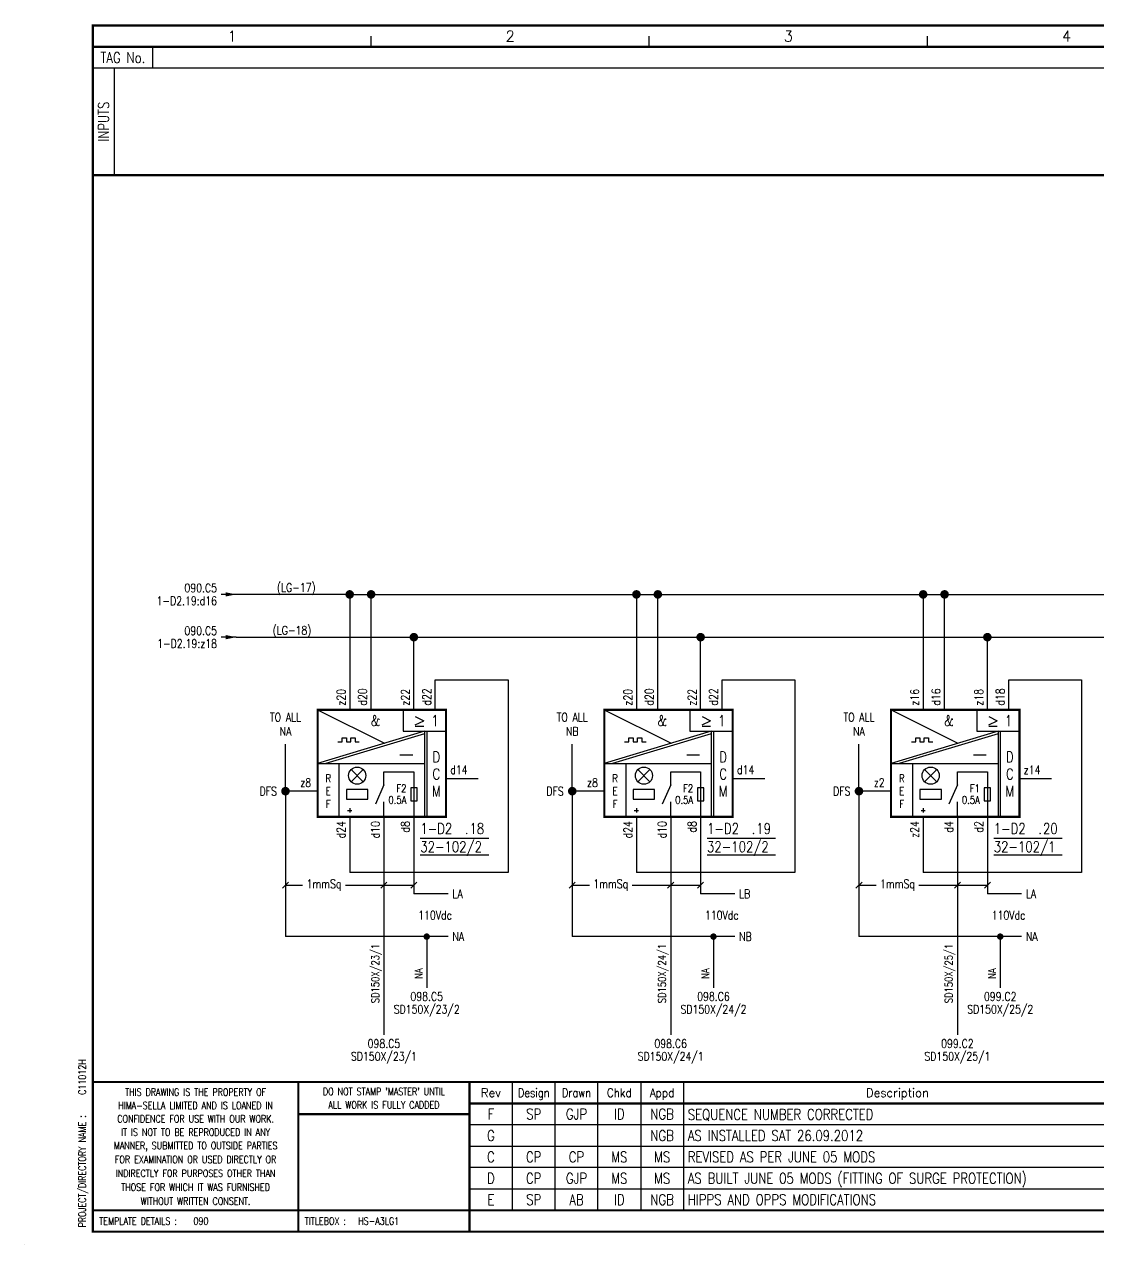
# Model space of a CAD drawing. Extents: x 0 to 414, y 0 to 285.
# Drawn here: x 0 to 250.8, y 0 to 285.2 of the extents above; entities that cross this region are included whole.
import ezdxf
from ezdxf.enums import TextEntityAlignment as Align

# ---------------------------------------------------------------- set-up
doc = ezdxf.new("R2010")
doc.units = 0
doc.header["$LTSCALE"] = 10
doc.header["$MEASUREMENT"] = 0
doc.linetypes.add('CONTINU', pattern=[0])
doc.layers.get('0').update_dxf_attribs({"linetype": 'CONTINUOUS'})
for name, color, linetype in [('ADD', 2, 'CONTINUOUS'), ('COL', 2, 'CONTINU'), ('COM', 2, 'CONTINUOUS'), ('DES', 2, 'CONTINUOUS'), ('GROUP', 2, 'CONTINUOUS'), ('LAB', 2, 'CONTINUOUS'), ('LOCATION', 2, 'CONTINUOUS'), ('PCABGREY-0_22', 7, 'CONTINUOUS'), ('RACK', 2, 'CONTINUOUS'), ('ROW', 2, 'CONTINU'), ('SLOT', 2, 'CONTINUOUS'), ('SNA', 2, 'CONTINUOUS'), ('SPOTS', 7, 'CONTINUOUS'), ('TEXT', 2, 'CONTINUOUS'), ('TPOL', 3, 'CONTINUOUS'), ('UPS', 2, 'CONTINUOUS'), ('WIRENOS', 4, 'CONTINUOUS'), ('XR_FUNCTION', 2, 'CONTINUOUS'), ('XR_MAIN', 2, 'CONTINUOUS')]:
    doc.layers.add(name, color=color, linetype=linetype)
doc.layers.add('MCABGREY-0_22', color=4, linetype='CONTINUOUS', plot=False)
doc.styles.add('CROSSREF', font='ROMANS.shx', dxfattribs={"width": 0.8, "height": 1})
doc.styles.add('FUNCTION', font='romans.shx', dxfattribs={"width": 0.8, "height": 2.5})
doc.styles.add('GROUP', font='romans.shx', dxfattribs={"width": 0.8, "height": 2.5})
doc.styles.add('LOCATION', font='romans.shx', dxfattribs={"width": 0.8, "height": 2})
doc.styles.add('PINS', font='romans.shx', dxfattribs={"width": 0.8, "height": 2})
doc.styles.add('RACK', font='romans.shx', dxfattribs={"width": 0.8, "height": 2})
doc.styles.add('ROMAND', font='ROMAND')
doc.styles.add('ROMANS', font='romans.shx', dxfattribs={"width": 0.8})
doc.styles.add('SLOT', font='romans.shx', dxfattribs={"width": 0.8, "height": 2})
doc.styles.add('SYMBOL', font='romans.shx', dxfattribs={"width": 0.8})
doc.styles.add('WIRES', font='ROMANS.shx', dxfattribs={"width": 0.8, "height": 2})

# ---------------------------------------------------------------- blocks, each defined once
blk = doc.blocks.new('HS-A3LG1')
at = {"color": 1}
for p, q in [((81, 280), (81, 282.5)), ((146, 280), (146, 282.5)), ((211, 280), (211, 282.5)), ((30, 275), (30, 280)), ((404, 275), (16, 275)), ((21, 275), (21, 250)), ((114, 38), (114, 8)), ((124, 8), (124, 38)), ((134, 8), (134, 38)), ((144, 38), (144, 8)), ((154, 38), (154, 8)), ((301.5, 28), (104, 28)), ((104, 23), (301.5, 23)), ((301.5, 18), (104, 18)), ((104, 13), (270.5, 13)), ((0, 0), (0, 0.025))]:
    blk.add_line(p, q, dxfattribs=at)
at = {"color": 1, "const_width": 0.5}
blk.add_lwpolyline([(16, 3), (409, 3), (409, 285), (16, 285)], close=True, dxfattribs=at)
for points in [[(16, 280), (404, 280)], [(404, 250), (16, 250)], [(409, 38), (16, 38)], [(64, 3), (64, 38)], [(104, 3), (104, 38)], [(270.5, 33), (104, 33)], [(104, 30.5), (64, 30.5)], [(270.5, 8), (16, 8)]]:
    blk.add_lwpolyline(points, dxfattribs=at)
at = {"color": 2, "style": 'ROMAND'}
for s, p in [('1', (48.5, 282.5)), ('2', (113.5, 282.5)), ('3', (178.5, 282.5)), ('4', (243.5, 282.5))]:
    blk.add_text(s, height=2.5, dxfattribs=at).set_placement(p, align=Align.MIDDLE)
at = {"color": 1, "style": 'ROMANS', "width": 0.8}
blk.add_text('TAG No.', height=2.5, dxfattribs=at).set_placement((23, 277.5), align=Align.MIDDLE)
blk.add_text('INPUTS', height=2.5, rotation=90, dxfattribs=at).set_placement((18.5, 262.5), align=Align.MIDDLE)
at = {"color": 3, "lineweight": 13, "style": 'ROMANS', "width": 0.8}
for s, p in [('THIS DRAWING IS THE PROPERTY OF', (40, 35.6443)), ("DO NOT STAMP 'MASTER' UNTIL", (84, 35.7693)), ('HIMA-SELLA LIMITED AND IS LOANED IN', (40, 32.5193)), ('ALL WORK IS FULLY CADDED', (84, 32.6443)), ('CONFIDENCE FOR USE WITH OUR WORK.', (40, 29.3879)), ('IT IS NOT TO BE REPRODUCED IN ANY', (40, 26.2629)), ('MANNER, SUBMITTED TO OUTSIDE PARTIES', (40, 23.1379)), ('FOR EXAMINATION OR USED DIRECTLY OR', (40, 19.9054)), ('INDIRECTLY FOR PURPOSES OTHER THAN', (40, 16.6554)), ('THOSE FOR WHICH IT WAS FURNISHED', (40, 13.4054)), ('WITHOUT WRITTEN CONSENT.', (40, 10.1554))]:
    blk.add_text(s, height=1.7, dxfattribs=at).set_placement(p, align=Align.MIDDLE_CENTER)
at = {"color": 4, "style": 'ROMAND'}
for s, p in [('Rev', (109, 34.5)), ('Description', (204, 34.5))]:
    blk.add_text(s, height=2, dxfattribs=at).set_placement(p, align=Align.CENTER)
for s, width, p in [('Design', 0.85, (119, 34.5)), ('Drawn', 0.85, (129, 34.5)), ('Chkd', 0.9, (139, 34.5)), ('Appd', 0.9, (149, 34.5))]:
    blk.add_text(s, height=2, dxfattribs=dict(at, width=width)).set_placement(p, align=Align.CENTER)
at = {"color": 3, "style": 'ROMANS', "width": 0.8}
blk.add_text('PROJECT/DIRECTORY NAME :', height=1.7, rotation=90, dxfattribs=at).set_placement((13.5, 4), align=Align.MIDDLE_LEFT)
for s, p in [('TEMPLATE DETAILS :', (17.5, 5.5)), ('TITLEBOX :', (65.5, 5.5)), ('HS-A3LG1', (78, 5.5))]:
    blk.add_text(s, height=1.7, dxfattribs=at).set_placement(p, align=Align.MIDDLE_LEFT)
at = {"layer": 'COL', "style": 'ROMAND', "flags": 9}
for tag, p in [('COL1', (48.5, 282.5)), ('COL2', (113.5, 282.5)), ('COL3', (178.5, 282.5)), ('COL4', (243.5, 282.5)), ('COL5', (308.5, 282.5)), ('COL6', (373.5, 282.5))]:
    blk.add_attdef(tag, p, '', height=2.5, dxfattribs=at)
at = {"layer": 'ROW', "style": 'ROMAND', "flags": 9}
for tag, p in [('ROW1', (406.5, 249.5)), ('ROW2', (406.5, 188.5)), ('ROW3', (406.5, 127.5)), ('ROW4', (406.5, 66.5))]:
    blk.add_attdef(tag, p, '', height=2.5, dxfattribs=at)
at = {"layer": 'UPS', "color": 3, "style": 'ROMANS', "width": 0.8, "flags": 8}
blk.add_attdef('PROJS->NOMPRO', text='', height=1.7, rotation=90, dxfattribs=at).set_placement((13.5, 35), align=Align.MIDDLE_LEFT)
at = {"layer": 'UPS', "style": 'ROMANS', "width": 3.1263, "flags": 8}
blk.add_attdef('PLANOS->MCAN1', text='', height=2.5, rotation=0.061173, dxfattribs=at).set_placement((155, 31.6443), (254, 31.75), align=Align.FIT)
at = {"layer": 'UPS', "style": 'ROMANS', "width": 0.8, "flags": 8}
for tag, height, p in [('PLANOS->VERIF', 2.5, (293.5, 34.25)), ('PLANOS->CANVI1', 2.5, (109, 29.25)), ('PLANOS->NCAN1', 2.5, (149, 29.25)), ('PLANOS->DCAN1', 2.5, (262.5, 29.25)), ('PLANOS->ORIG', 2.5, (293.5, 29.25)), ('PLANOS->CANVI2', 2.5, (109, 24.25)), ('PLANOS->NCAN2', 2.5, (149, 24.25)), ('PLANOS->DCAN2', 2.5, (262.5, 24.25)), ('PLANOS->HECHF', 2.5, (293.5, 24.25)), ('PLANOS->CANVI3', 2.5, (109, 19.25)), ('PLANOS->NCAN3', 2.5, (149, 19.25)), ('PLANOS->DCAN3', 2.5, (262.5, 19.25)), ('PLANOS->HECHD', 2.5, (293.5, 19.25)), ('PLANOS->CANVI4', 2.5, (109, 14.25)), ('PLANOS->NCAN4', 2.5, (149, 14.25)), ('PLANOS->DCAN4', 2.5, (262.5, 14.25)), ('PLANOS->DATACREA', 2.5, (293.5, 14.25)), ('PLANOS->CANVI5', 2.5, (109, 9.25)), ('PLANOS->NCAN5', 2.5, (149, 9.25)), ('PLANOS->DCAN5', 2.5, (262.5, 9.25)), ('PLANOS->NR1', 2.5, (293.5, 9.25)), ('PROJS->DESCPRO3', 5, (345.5, 5.5)), ('PLANOS->PLANO', 5, (378.5, 5.5)), ('PLANOS->USER', 5, (402.75, 5.5)), ('PLANOS->NR2', 2.5, (293.5, 4.25))]:
    blk.add_attdef(tag, text='', height=height, dxfattribs=at).set_placement(p, align=Align.CENTER)
at = {"layer": 'UPS', "style": 'ROMANS', "flags": 8}
for tag, width, p, p2 in [('PLANOS->MCAN2', 3.0574, (155, 26.75), (254, 26.75)), ('PLANOS->MCAN3', 3.0574, (155, 21.75), (254, 21.75)), ('PLANOS->MCAN4', 3.0462, (155, 16.75), (254, 16.75)), ('PLANOS->MCAN5', 3.0574, (155, 11.75), (254, 11.75))]:
    blk.add_attdef(tag, text='', height=2.5, dxfattribs=dict(at, width=width)).set_placement(p, p2, align=Align.FIT)
at = {"layer": 'UPS', "style": 'ROMANS', "width": 0.8, "flags": 8}
blk.add_attdef('PLANOS->DENOM', (313.5, 24.25), '', height=2.5, dxfattribs=at)
at = {"layer": 'UPS', "color": 4, "style": 'ROMANS', "width": 0.8, "flags": 8}
for tag, p in [('PROJS->DESCPRO1', (303, 19.25)), ('PROJS->DESCPRO2', (303, 14.25))]:
    blk.add_attdef(tag, p, '', height=2.5, dxfattribs=at)
at = {"layer": 'UPS', "color": 3, "style": 'ROMANS', "width": 0.8, "flags": 8}
blk.add_attdef('PLANOS->PROTOTIPO', text='', height=1.7, dxfattribs=at).set_placement((39.5, 5.5), align=Align.MIDDLE_LEFT)
at = {"layer": 'UPS', "style": 'ROMANS', "width": 0.8, "flags": 8}
blk.add_attdef('PLANOS->OBS4', text='', height=2.5, dxfattribs=at).set_placement((107, 5.5), align=Align.MIDDLE_LEFT)
blk = doc.blocks.new('EDREV')
at = {"color": 2, "style": 'ROMANS', "width": 0.8}
for tag, p in [('DES', (129.2, 29.25)), ('DRN', (139.2, 29.25)), ('CHKD', (149.2, 29.25)), ('DES', (129.2, 24.25)), ('DRN', (139.2, 24.25)), ('CHKD', (149.2, 24.25)), ('DES', (129.2, 19.25)), ('DRN', (139.2, 19.25)), ('CHKD', (149.2, 19.25)), ('DES', (129.2, 14.25)), ('DRN', (139.2, 14.25)), ('CHKD', (149.2, 14.25)), ('DES', (129.2, 9.25)), ('DRN', (139.2, 9.25)), ('CHKD', (149.2, 9.25))]:
    blk.add_attdef(tag, text='', height=2.5, dxfattribs=at).set_placement(p, align=Align.CENTER)
blk = doc.blocks.new('32-102-1')
for p, q in [((-7.5, 0), (8.125, -7.8125)), ((12.5, 0), (12.5, -5)), ((15.3254, -1.5188), (17.3254, -2.5188)), ((15.3254, -3.5188), (17.3254, -2.5188)), ((17.5, -5), (-7.5, -12.5)), ((17.5, -5.5742), (-5.5859, -12.5)), ((12.5, -5), (22.5, -5)), ((15.3254, -3.7688), (17.3254, -3.7688)), ((17.5, -5), (17.5, -25)), ((18, -5), (18, -25)), ((-2.75, -7.5), (-1.75, -7.5)), ((-1.75, -6.5), (-0.75, -6.5)), ((-1.75, -7.5), (-1.75, -6.5)), ((-0.75, -6.5), (-0.75, -7.5)), ((-0.75, -7.5), (0.25, -7.5)), ((0.25, -6.5), (1.25, -6.5)), ((0.25, -7.5), (0.25, -6.5)), ((1.25, -6.5), (1.25, -7.5)), ((1.25, -7.5), (2.25, -7.5)), ((11.75, -10.5), (14.75, -10.5)), ((-7.5, -12.5), (17.5, -12.5)), ((-2.5, -12.5), (-2.5, -25)), ((0.3358, -16.7892), (3.1642, -13.9608)), ((0.3358, -13.9608), (3.1642, -16.7892)), ((8, -14.5), (15, -14.5)), ((8, -17.5), (8, -14.5)), ((15, -14.5), (15, -25)), ((22.5, -16), (30, -16)), ((-7.5, -19), (-15, -19)), ((8, -17.5), (6, -22)), ((8, -25), (8, -21.5)), ((-0.5, -23.5), (0.5, -23.5)), ((0, -23), (0, -24)), ((16.5, -30), (32.5, -30)), ((32.5, -34), (16.5, -34))]:
    blk.add_line(p, q)
at = {"const_width": 0.5}
blk.add_lwpolyline([(-7.5, -25), (22.5, -25), (22.5, 0), (-7.5, 0)], close=True, dxfattribs=at)
for points in [[(-0.75, -20.875), (4.25, -20.875), (4.25, -18.625), (-0.75, -18.625)], [(14.25, -21.25), (15.75, -21.25), (15.75, -18.25), (14.25, -18.25)]]:
    blk.add_lwpolyline(points, close=True)
blk.add_circle((1.75, -15.375), 2)
at = {"style": 'ROMANS', "width": 0.8}
blk.add_text('&', height=2.5, dxfattribs=at).set_placement((6, -3.75), align=Align.CENTER)
blk.add_text('1', height=2.5, dxfattribs=at).set_placement((19.0754, -3.7688))
for s, p in [('D', (20.25, -11)), ('C', (20.25, -15)), ('M', (20.25, -19))]:
    blk.add_text(s, height=2.5, dxfattribs=at).set_placement(p, align=Align.MIDDLE)
blk.add_text('F1', height=1.8, dxfattribs=at).set_placement((13.25, -19.25), align=Align.RIGHT)
at = {"insert": (-5, -19), "char_height": 1.8, "width": 0.8, "attachment_point": 5, "style": 'ROMANS'}
blk.add_mtext('R\\PE\\PF', dxfattribs=at)
at = {"style": 'ROMANS', "width": 0.8}
blk.add_attdef('AMPS', text='', height=1.8, dxfattribs=at).set_placement((13.25, -21.9383), align=Align.RIGHT)
at = {"layer": 'ADD', "style": 'PINS', "width": 0.8, "flags": 1}
blk.add_attdef('ADD1', (24, 1.75), '', height=1.5, dxfattribs=at)
at = {"layer": 'COM', "style": 'PINS', "width": 0.8, "flags": 1}
blk.add_attdef('COM1', (24, -2.25), '', height=1.5, dxfattribs=at)
at = {"layer": 'DES', "style": 'PINS', "width": 0.8, "flags": 1}
blk.add_attdef('DES1', (24, -0.25), '', height=1.5, dxfattribs=at)
at = {"layer": 'GROUP', "style": 'GROUP', "width": 0.8, "flags": 1}
blk.add_attdef('GROUP', (24, -8.25), '', height=1.5, dxfattribs=at)
at = {"layer": 'LAB', "style": 'PINS', "width": 0.8}
blk.add_attdef('LAB1', text='', height=2.5, dxfattribs=at).set_placement((16.5, -32), align=Align.MIDDLE_LEFT)
at = {"layer": 'LOCATION', "style": 'LOCATION', "width": 0.8}
blk.add_attdef('LOCATION', text='', height=2, dxfattribs=at).set_placement((-17, -19), align=Align.MIDDLE_RIGHT)
at = {"layer": 'RACK', "style": 'RACK', "width": 0.8}
blk.add_attdef('RACK', (16.5, -29), '', height=2.5, dxfattribs=at)
at = {"layer": 'SLOT', "style": 'SLOT', "width": 0.8}
blk.add_attdef('SLOT', (28, -29), '', height=2.5, dxfattribs=at)
at = {"layer": 'SNA', "style": 'SYMBOL', "width": 0.8, "flags": 1}
blk.add_attdef('SNA', (24, -6.25), '', height=1.5, dxfattribs=at)
at = {"layer": 'TEXT', "color": 3, "style": 'PINS', "width": 0.8}
blk.add_text('z16', height=2, rotation=90, dxfattribs=at).set_placement((-2, 1), align=Align.MIDDLE_LEFT)
at = {"layer": 'TEXT', "style": 'ROMANS', "width": 0.8}
blk.add_text('.', height=2, dxfattribs=at).set_placement((27, -29))
at = {"layer": 'TPOL', "style": 'PINS', "width": 0.8}
for tag, p in [('CN1', (-1, 1)), ('CN2', (4, 1)), ('CN3', (14, 1)), ('CN4', (19, 1))]:
    blk.add_attdef(tag, p, '', height=2, rotation=90, dxfattribs=at)
blk.add_attdef('CN9', (23.5, -15), '', height=2, dxfattribs=at)
blk.add_attdef('CN8', text='', height=2, dxfattribs=at).set_placement((-9, -18), align=Align.RIGHT)
for tag, p in [('CN5', (-1, -26)), ('CN6', (7, -26)), ('CN7', (14, -26))]:
    blk.add_attdef(tag, text='', height=2, rotation=90, dxfattribs=at).set_placement(p, align=Align.RIGHT)
at = {"layer": 'XR_FUNCTION', "style": 'FUNCTION', "width": 0.8, "flags": 1}
blk.add_attdef('XR_FUNCTION', (24, -4.25), '', height=1.5, dxfattribs=at)
at = {"layer": 'XR_MAIN', "style": 'CROSSREF', "width": 0.8, "flags": 1}
blk.add_attdef('XR_MAIN', (24, -10.25), '', height=1.5, dxfattribs=at)
blk = doc.blocks.new('EQUPOT04')
blk.add_line((3.5, 0), (0, 0))
blk.add_solid([(1, 0.5), (1, -0.5), (3.5, 0)])
at = {"layer": 'TEXT', "style": 'ROMANS', "width": 0.8}
blk.add_attdef('CONNECTION', text='', height=2, dxfattribs=at).set_placement((-1, -1.5), align=Align.MIDDLE_RIGHT)
at = {"layer": 'TPOL', "style": 'ROMANS', "flags": 8}
blk.add_attdef('CN1', text='', height=0.0025, dxfattribs=at).set_placement((3, 0), align=Align.MIDDLE_RIGHT)
at = {"layer": 'XR_FUNCTION', "style": 'FUNCTION', "width": 0.8, "flags": 1}
blk.add_attdef('XR_FUNCTION', text='', height=2, dxfattribs=at).set_placement((3.5, 0), align=Align.MIDDLE_LEFT)
at = {"layer": 'XR_MAIN', "style": 'CROSSREF', "width": 0.8}
for tag in ['XR_PREV', 'XR_NEXT']:
    blk.add_attdef(tag, text='', height=2, dxfattribs=at).set_placement((-1, 1.5), align=Align.MIDDLE_RIGHT)
blk = doc.blocks.new('32-102-2')
for p, q in [((-7.5, 0), (8.125, -7.8125)), ((12.5, 0), (12.5, -5)), ((15.3254, -1.5188), (17.3254, -2.5188)), ((15.3254, -3.5188), (17.3254, -2.5188)), ((17.5, -5), (-7.5, -12.5)), ((17.5, -5.5742), (-5.5859, -12.5)), ((12.5, -5), (22.5, -5)), ((15.3254, -3.7688), (17.3254, -3.7688)), ((17.5, -5), (17.5, -25)), ((18, -5), (18, -25)), ((-2.75, -7.5), (-1.75, -7.5)), ((-1.75, -6.5), (-0.75, -6.5)), ((-1.75, -7.5), (-1.75, -6.5)), ((-0.75, -6.5), (-0.75, -7.5)), ((-0.75, -7.5), (0.25, -7.5)), ((0.25, -6.5), (1.25, -6.5)), ((0.25, -7.5), (0.25, -6.5)), ((1.25, -6.5), (1.25, -7.5)), ((1.25, -7.5), (2.25, -7.5)), ((11.75, -10.5), (14.75, -10.5)), ((-7.5, -12.5), (17.5, -12.5)), ((-2.5, -12.5), (-2.5, -25)), ((0.3358, -16.7892), (3.1642, -13.9608)), ((0.3358, -13.9608), (3.1642, -16.7892)), ((8, -14.5), (15, -14.5)), ((8, -17.5), (8, -14.5)), ((15, -14.5), (15, -25)), ((22.5, -16), (30, -16)), ((-7.5, -19), (-15, -19)), ((8, -17.5), (6, -22)), ((8, -25), (8, -21.5)), ((-0.5, -23.5), (0.5, -23.5)), ((0, -23), (0, -24)), ((16.5, -30), (32.5, -30)), ((32.5, -34), (16.5, -34))]:
    blk.add_line(p, q)
at = {"const_width": 0.5}
blk.add_lwpolyline([(-7.5, -25), (22.5, -25), (22.5, 0), (-7.5, 0)], close=True, dxfattribs=at)
for points in [[(-0.75, -20.875), (4.25, -20.875), (4.25, -18.625), (-0.75, -18.625)], [(14.25, -21.25), (15.75, -21.25), (15.75, -18.25), (14.25, -18.25)]]:
    blk.add_lwpolyline(points, close=True)
blk.add_circle((1.75, -15.375), 2)
at = {"style": 'ROMANS', "width": 0.8}
blk.add_text('&', height=2.5, dxfattribs=at).set_placement((6, -3.75), align=Align.CENTER)
blk.add_text('1', height=2.5, dxfattribs=at).set_placement((19.0754, -3.7688))
for s, p in [('D', (20.25, -11)), ('C', (20.25, -15)), ('M', (20.25, -19))]:
    blk.add_text(s, height=2.5, dxfattribs=at).set_placement(p, align=Align.MIDDLE)
blk.add_text('F2', height=1.8, dxfattribs=at).set_placement((13.25, -19.25), align=Align.RIGHT)
at = {"insert": (-5, -19), "char_height": 1.8, "width": 0.8, "attachment_point": 5, "style": 'ROMANS'}
blk.add_mtext('R\\PE\\PF', dxfattribs=at)
at = {"style": 'ROMANS', "width": 0.8}
blk.add_attdef('AMPS', text='', height=1.8, dxfattribs=at).set_placement((13.25, -21.9383), align=Align.RIGHT)
at = {"layer": 'ADD', "style": 'PINS', "width": 0.8, "flags": 1}
blk.add_attdef('ADD1', (24, 1.75), '', height=1.5, dxfattribs=at)
at = {"layer": 'COM', "style": 'PINS', "width": 0.8, "flags": 1}
blk.add_attdef('COM1', (24, -2.25), '', height=1.5, dxfattribs=at)
at = {"layer": 'DES', "style": 'PINS', "width": 0.8, "flags": 1}
blk.add_attdef('DES1', (24, -0.25), '', height=1.5, dxfattribs=at)
at = {"layer": 'GROUP', "style": 'GROUP', "width": 0.8, "flags": 1}
blk.add_attdef('GROUP', (24, -8.25), '', height=1.5, dxfattribs=at)
at = {"layer": 'LAB', "style": 'PINS', "width": 0.8}
blk.add_attdef('LAB1', text='', height=2.5, dxfattribs=at).set_placement((16.5, -32), align=Align.MIDDLE_LEFT)
at = {"layer": 'LOCATION', "style": 'LOCATION', "width": 0.8}
blk.add_attdef('LOCATION', text='', height=2, dxfattribs=at).set_placement((-17, -19), align=Align.MIDDLE_RIGHT)
at = {"layer": 'RACK', "style": 'RACK', "width": 0.8}
blk.add_attdef('RACK', (16.5, -29), '', height=2.5, dxfattribs=at)
at = {"layer": 'SLOT', "style": 'SLOT', "width": 0.8}
blk.add_attdef('SLOT', (28, -29), '', height=2.5, dxfattribs=at)
at = {"layer": 'SNA', "style": 'SYMBOL', "width": 0.8, "flags": 1}
blk.add_attdef('SNA', (24, -6.25), '', height=1.5, dxfattribs=at)
at = {"layer": 'TEXT', "color": 3, "style": 'PINS', "width": 0.8}
blk.add_text('z20', height=2, rotation=90, dxfattribs=at).set_placement((-2, 1), align=Align.MIDDLE_LEFT)
at = {"layer": 'TEXT', "style": 'ROMANS', "width": 0.8}
blk.add_text('.', height=2, dxfattribs=at).set_placement((27, -29))
at = {"layer": 'TPOL', "style": 'PINS', "width": 0.8}
for tag, p in [('CN1', (-1, 1)), ('CN2', (4, 1)), ('CN3', (14, 1)), ('CN4', (19, 1))]:
    blk.add_attdef(tag, p, '', height=2, rotation=90, dxfattribs=at)
blk.add_attdef('CN9', (23.5, -15), '', height=2, dxfattribs=at)
blk.add_attdef('CN8', text='', height=2, dxfattribs=at).set_placement((-9, -18), align=Align.RIGHT)
for tag, p in [('CN5', (-1, -26)), ('CN6', (7, -26)), ('CN7', (14, -26))]:
    blk.add_attdef(tag, text='', height=2, rotation=90, dxfattribs=at).set_placement(p, align=Align.RIGHT)
at = {"layer": 'XR_FUNCTION', "style": 'FUNCTION', "width": 0.8, "flags": 1}
blk.add_attdef('XR_FUNCTION', (24, -4.25), '', height=1.5, dxfattribs=at)
at = {"layer": 'XR_MAIN', "style": 'CROSSREF', "width": 0.8, "flags": 1}
blk.add_attdef('XR_MAIN', (24, -10.25), '', height=1.5, dxfattribs=at)

msp = doc.modelspace()

# ---------------------------------------------------------------- linework, layer by layer
at = {"layer": 'PCABGREY-0_22'}
for p, q in [((59, 152), (49.5, 152)), ((76, 152), (59, 152)), ((76, 152), (76, 125)), ((76, 152), (81, 152)), ((81, 125), (81, 152)), ((81, 152), (143, 152)), ((143, 152), (143, 125)), ((143, 152), (148, 152)), ((148, 152), (210, 152)), ((148, 125), (148, 152)), ((210, 152), (210, 125)), ((210, 152), (215, 152)), ((215, 125), (215, 152)), ((215, 152), (277, 152)), ((49.5, 142), (58, 142)), ((58, 142), (91, 142)), ((91, 142), (158, 142)), ((91, 125), (91, 142)), ((158, 142), (225, 142)), ((158, 125), (158, 142)), ((225, 142), (292, 142)), ((225, 125), (225, 142)), ((96, 132), (113, 132)), ((96, 125), (96, 132)), ((113, 132), (113, 87)), ((163, 132), (180, 132)), ((163, 125), (163, 132)), ((180, 132), (180, 87)), ((230, 132), (247, 132)), ((230, 125), (230, 132)), ((247, 132), (247, 87)), ((61, 106), (61, 117)), ((128, 106), (128, 117)), ((195, 106), (195, 117)), ((61, 106), (61, 72)), ((128, 106), (128, 72)), ((195, 106), (195, 72)), ((76, 100), (76, 87)), ((84, 100), (84, 49)), ((84, 100), (84, 59.25)), ((91, 100), (91, 82)), ((143, 100), (143, 87)), ((151, 100), (151, 49)), ((151, 100), (151, 59.25)), ((158, 100), (158, 82)), ((210, 100), (210, 87)), ((218, 100), (218, 49)), ((218, 100), (218, 59.25)), ((225, 100), (225, 82)), ((113, 87), (76, 87)), ((180, 87), (143, 87)), ((247, 87), (210, 87)), ((99, 82), (91, 82)), ((166, 82), (158, 82)), ((233, 82), (225, 82)), ((99, 72), (61, 72)), ((94, 72), (94, 60)), ((166, 72), (128, 72)), ((161, 72), (161, 60)), ((233, 72), (195, 72)), ((228, 72), (228, 60))]:
    msp.add_line(p, q, dxfattribs=at)
at = {"layer": 'SPOTS', "color": 7}
for points, const_width in [([(75.5, 152, 1), (76.5, 152, 1)], 1), ([(80.5, 152, 1), (81.5, 152, 1)], 1), ([(142.5, 152, 1), (143.5, 152, 1)], 1), ([(147.5, 152, 1), (148.5, 152, 1)], 1), ([(209.5, 152, 1), (210.5, 152, 1)], 1), ([(214.5, 152, 1), (215.5, 152, 1)], 1), ([(90.5, 142, 1), (91.5, 142, 1)], 1), ([(157.5, 142, 1), (158.5, 142, 1)], 1), ([(224.5, 142, 1), (225.5, 142, 1)], 1), ([(60.5, 106, 1), (61.5, 106, 1)], 1), ([(127.5, 106, 1), (128.5, 106, 1)], 1), ([(194.5, 106, 1), (195.5, 106, 1)], 1), ([(93.625, 72, 1), (94.375, 72, 1)], 0.75), ([(160.625, 72, 1), (161.375, 72, 1)], 0.75), ([(227.625, 72, 1), (228.375, 72, 1)], 0.75)]:
    msp.add_lwpolyline(points, format="xyb", close=True, dxfattribs=dict(at, const_width=const_width))
at = {"layer": 'TEXT', "color": 3}
for p, q in [((60.2933, 83.2933), (61.7067, 84.7067)), ((61, 84), (65, 84)), ((75, 84), (91, 84)), ((83.2933, 83.2933), (84.7067, 84.7067)), ((90.2933, 83.2933), (91.7067, 84.7067)), ((127.2933, 83.2933), (128.7067, 84.7067)), ((128, 84), (132, 84)), ((142, 84), (158, 84)), ((150.2933, 83.2933), (151.7067, 84.7067)), ((157.2933, 83.2933), (158.7067, 84.7067)), ((194.2933, 83.2933), (195.7067, 84.7067)), ((195, 84), (199, 84)), ((209, 84), (225, 84)), ((217.2933, 83.2933), (218.7067, 84.7067)), ((224.2933, 83.2933), (225.7067, 84.7067))]:
    msp.add_line(p, q, dxfattribs=at)

# ---------------------------------------------------------------- block references
for name, p, values in [('EQUPOT04', (46, 152), {'CN1': '1', 'CONNECTION': '1-D2.19:d16', 'XR_PREV': '090.C5'}), ('EQUPOT04', (46, 142), {'CN1': '1', 'CONNECTION': '1-D2.19:z18', 'XR_PREV': '090.C5'}), ('32-102-2', (76, 125), {'CN1': 'z20', 'CN2': 'd20', 'CN3': 'z22', 'CN4': 'd22', 'CN5': 'd24', 'CN6': 'd10', 'CN7': 'd8', 'CN8': 'z8', 'CN9': 'd14', 'LAB1': '32-102/2', 'RACK': '1-D2', 'LOCATION': 'DFS', 'AMPS': '0.5A', 'SLOT': '18'}), ('32-102-2', (143, 125), {'CN1': 'z20', 'CN2': 'd20', 'CN3': 'z22', 'CN4': 'd22', 'CN5': 'd24', 'CN6': 'd10', 'CN7': 'd8', 'CN8': 'z8', 'CN9': 'd14', 'LAB1': '32-102/2', 'RACK': '1-D2', 'LOCATION': 'DFS', 'AMPS': '0.5A', 'SLOT': '19'}), ('32-102-1', (210, 125), {'CN1': 'z16', 'CN2': 'd16', 'CN3': 'z18', 'CN4': 'd18', 'CN5': 'z24', 'CN6': 'd4', 'CN7': 'd2', 'CN8': 'z2', 'CN9': 'z14', 'LAB1': '32-102/1', 'RACK': '1-D2', 'LOCATION': 'DFS', 'AMPS': '0.5A', 'SLOT': '20'})]:
    msp.add_blockref(name, p).add_auto_attribs(values)
at = {"layer": 'UPS'}
ref = msp.add_blockref('HS-A3LG1', (0, 0), dxfattribs=at)
ref.add_attrib('PROJS->NOMPRO', 'C11012H', dxfattribs={"color": 3, "height": 1.7, "rotation": 90, "style": 'ROMANS', "width": 0.8, "flags": 8}).set_placement((13.5, 35), align=Align.MIDDLE_LEFT)
ref.add_attrib('PLANOS->PROTOTIPO', '090', dxfattribs={"color": 3, "height": 1.7, "style": 'ROMANS', "width": 0.8, "flags": 8}).set_placement((39.5, 5.5), align=Align.MIDDLE_LEFT)
ref.add_attrib('PLANOS->NCAN5', 'NGB', dxfattribs={"height": 2.5, "style": 'ROMANS', "width": 0.8, "flags": 8}).set_placement((149, 9.25), align=Align.CENTER)
ref.add_attrib('PLANOS->NCAN2', 'NGB', dxfattribs={"height": 2.5, "style": 'ROMANS', "width": 0.8, "flags": 8}).set_placement((149, 24.25), align=Align.CENTER)
ref.add_attrib('PLANOS->NCAN3', 'MS', dxfattribs={"height": 2.5, "style": 'ROMANS', "width": 0.8, "flags": 8}).set_placement((149, 19.25), align=Align.CENTER)
ref.add_attrib('PLANOS->NCAN4', 'MS', dxfattribs={"height": 2.5, "style": 'ROMANS', "width": 0.8, "flags": 8}).set_placement((149, 14.25), align=Align.CENTER)
ref.add_attrib('PLANOS->NCAN1', 'NGB', dxfattribs={"height": 2.5, "style": 'ROMANS', "width": 0.8, "flags": 8}).set_placement((149, 29.25), align=Align.CENTER)
ref.add_attrib('PLANOS->CANVI5', 'E', dxfattribs={"height": 2.5, "style": 'ROMANS', "width": 0.8, "flags": 8}).set_placement((109, 9.25), align=Align.CENTER)
ref.add_attrib('PLANOS->CANVI4', 'D', dxfattribs={"height": 2.5, "style": 'ROMANS', "width": 0.8, "flags": 8}).set_placement((109, 14.25), align=Align.CENTER)
ref.add_attrib('PLANOS->CANVI2', 'G', dxfattribs={"height": 2.5, "style": 'ROMANS', "width": 0.8, "flags": 8}).set_placement((109, 24.25), align=Align.CENTER)
ref.add_attrib('PLANOS->CANVI3', 'C', dxfattribs={"height": 2.5, "style": 'ROMANS', "width": 0.8, "flags": 8}).set_placement((109, 19.25), align=Align.CENTER)
ref.add_attrib('PLANOS->CANVI1', 'F', dxfattribs={"height": 2.5, "style": 'ROMANS', "width": 0.8, "flags": 8}).set_placement((109, 29.25), align=Align.CENTER)
ref = msp.add_blockref('EDREV', (-10.2, 0), dxfattribs=at)
ref.add_attrib('DES', 'SP', dxfattribs={"layer": '0', "color": 2, "height": 2.5, "style": 'ROMANS', "width": 0.8}).set_placement((119, 29.25), align=Align.CENTER)
ref.add_attrib('DRN', 'GJP', dxfattribs={"layer": '0', "color": 2, "height": 2.5, "style": 'ROMANS', "width": 0.8}).set_placement((129, 29.25), align=Align.CENTER)
ref.add_attrib('CHKD', 'ID', dxfattribs={"layer": '0', "color": 2, "height": 2.5, "style": 'ROMANS', "width": 0.8}).set_placement((139, 29.25), align=Align.CENTER)
ref.add_attrib('DES', 'CP', dxfattribs={"layer": '0', "color": 2, "height": 2.5, "style": 'ROMANS', "width": 0.8}).set_placement((119, 19.25), align=Align.CENTER)
ref.add_attrib('DRN', 'CP', dxfattribs={"layer": '0', "color": 2, "height": 2.5, "style": 'ROMANS', "width": 0.8}).set_placement((129, 19.25), align=Align.CENTER)
ref.add_attrib('CHKD', 'MS', dxfattribs={"layer": '0', "color": 2, "height": 2.5, "style": 'ROMANS', "width": 0.8}).set_placement((139, 19.25), align=Align.CENTER)
ref.add_attrib('DES', 'CP', dxfattribs={"layer": '0', "color": 2, "height": 2.5, "style": 'ROMANS', "width": 0.8}).set_placement((119, 14.25), align=Align.CENTER)
ref.add_attrib('DRN', 'GJP', dxfattribs={"layer": '0', "color": 2, "height": 2.5, "style": 'ROMANS', "width": 0.8}).set_placement((129, 14.25), align=Align.CENTER)
ref.add_attrib('CHKD', 'MS', dxfattribs={"layer": '0', "color": 2, "height": 2.5, "style": 'ROMANS', "width": 0.8}).set_placement((139, 14.25), align=Align.CENTER)
ref.add_attrib('DES', 'SP', dxfattribs={"layer": '0', "color": 2, "height": 2.5, "style": 'ROMANS', "width": 0.8}).set_placement((119, 9.25), align=Align.CENTER)
ref.add_attrib('DRN', 'AB', dxfattribs={"layer": '0', "color": 2, "height": 2.5, "style": 'ROMANS', "width": 0.8}).set_placement((129, 9.25), align=Align.CENTER)
ref.add_attrib('CHKD', 'ID', dxfattribs={"layer": '0', "color": 2, "height": 2.5, "style": 'ROMANS', "width": 0.8}).set_placement((139, 9.25), align=Align.CENTER)

# ---------------------------------------------------------------- texts
at = {"layer": 'MCABGREY-0_22', "style": 'WIRES', "width": 0.8}
for s, p in [('(LG-17)', (59, 152)), ('(LG-18)', (58, 142))]:
    msp.add_text(s, height=2, dxfattribs=at).set_placement(p, align=Align.BOTTOM_LEFT)
at = {"layer": 'TEXT', "style": 'ROMANS', "width": 0.8}
for s, p in [('TO ALL', (61, 123.28)), ('TO ALL', (128, 123.28)), ('TO ALL', (195, 123.28)), ('NA', (61, 120)), ('NB', (128, 120)), ('NA', (195, 120))]:
    msp.add_text(s, height=2, dxfattribs=at).set_placement(p, align=Align.MIDDLE)
at = {"layer": 'TEXT', "color": 3, "style": 'ROMANS', "width": 0.8}
for p in [(70, 84), (137, 84), (204, 84)]:
    msp.add_text('1mmSq', height=2, dxfattribs=at).set_placement(p, align=Align.MIDDLE)
at = {"layer": 'TEXT', "style": 'ROMANS', "width": 0.8}
for s, p in [('LA', (100, 81)), ('LB', (167, 81)), ('LA', (234, 81)), ('110Vdc', (92, 76)), ('110Vdc', (159, 76)), ('110Vdc', (226, 76)), ('NA', (100, 71)), ('NB', (167, 71)), ('NA', (234, 71))]:
    msp.add_text(s, height=2, dxfattribs=at).set_placement(p)
for s, p in [('098.C5', (94, 58)), ('098.C6', (161, 58)), ('099.C2', (228, 58)), ('SD150X/23/2', (94, 55)), ('SD150X/24/2', (161, 55)), ('SD150X/25/2', (228, 55)), ('098.C5', (84, 47)), ('098.C6', (151, 47)), ('099.C2', (218, 47)), ('SD150X/23/1', (84, 44)), ('SD150X/24/1', (151, 44)), ('SD150X/25/1', (218, 44))]:
    msp.add_text(s, height=2, dxfattribs=at).set_placement(p, align=Align.MIDDLE_CENTER)
at = {"layer": 'UPS', "insert": (155, 31.6443), "char_height": 2.5, "width": 99, "attachment_point": 1, "rotation": 0.063025, "style": 'ROMANS'}
msp.add_mtext('SEQUENCE NUMBER CORRECTED', dxfattribs=at)
at = {"layer": 'UPS', "char_height": 2.5, "width": 99, "attachment_point": 1, "style": 'ROMANS'}
for s, insert in [('AS INSTALLED SAT 26.09.2012', (155, 26.75)), ('REVISED AS PER JUNE 05 MODS', (155, 21.75)), ('AS BUILT JUNE 05 MODS (FITTING OF SURGE PROTECTION)', (155, 16.75)), ('HIPPS AND OPPS MODIFICATIONS', (155, 11.75))]:
    msp.add_mtext(s, dxfattribs=dict(at, insert=insert))
at = {"layer": 'WIRENOS', "style": 'ROMANS', "width": 0.8}
for s, p in [('SD150X/23/1', (82.1095, 63.3546)), ('SD150X/24/1', (149.1095, 63.3546)), ('SD150X/25/1', (216.1095, 63.3546)), ('NA', (92.1095, 63.3546)), ('NA', (159.1095, 63.3546)), ('NA', (226.1095, 63.3546))]:
    msp.add_text(s, height=1.8, rotation=90, dxfattribs=at).set_placement(p, align=Align.MIDDLE)

doc.saveas('drawing.dxf')
